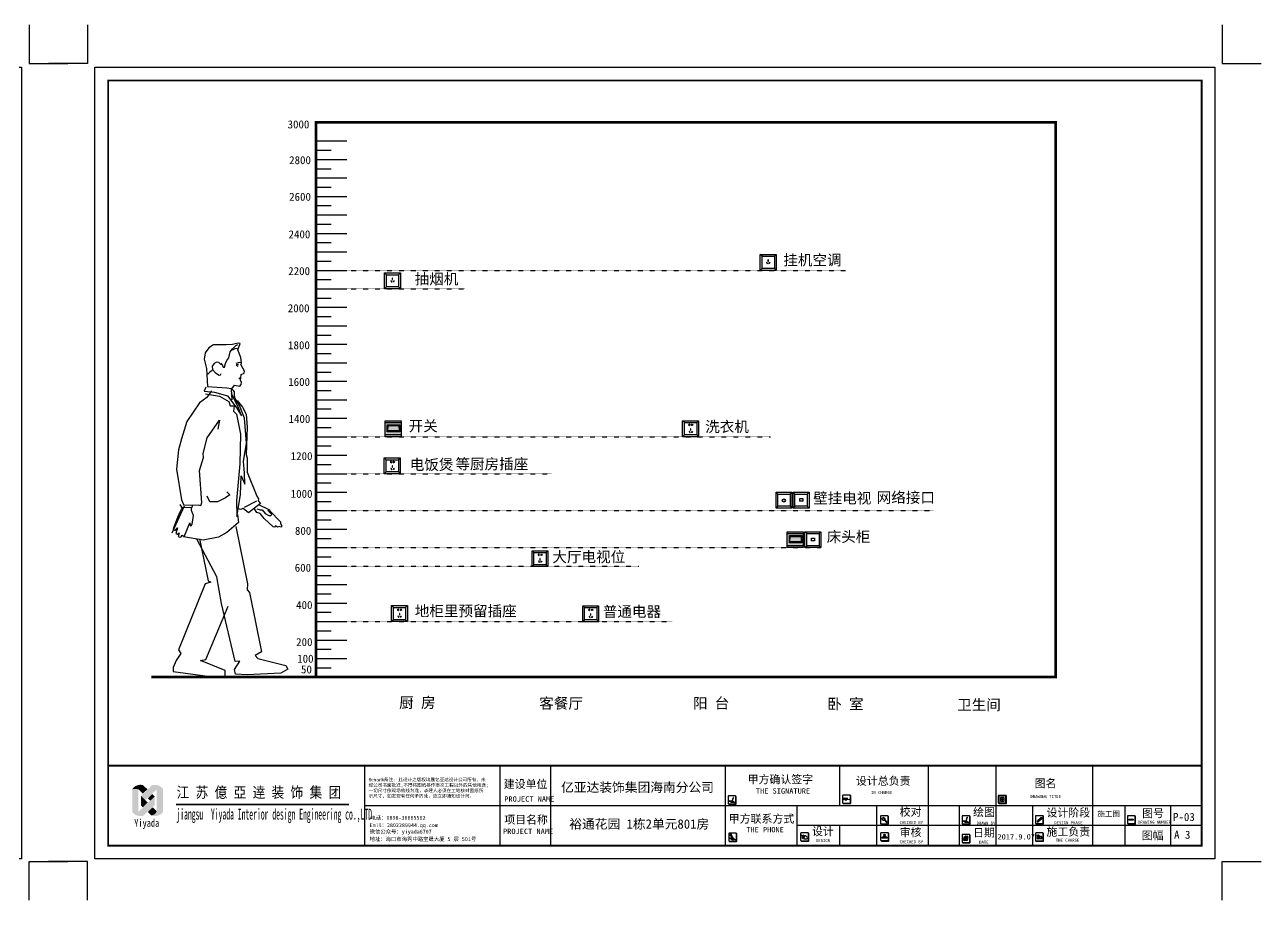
# Model space of a CAD drawing. Header units: millimetres. Extents: x 39175 to 443077, y -41362 to 75939.
# Drawn here: x 176225 to 208680, y 45587 to 68580 of the extents above; entities that cross this region are included whole.
import ezdxf

# ---------------------------------------------------------------- set-up
doc = ezdxf.new("R2010")
doc.units = ezdxf.units.MM
doc.linetypes.add('ACAD_ISO03W100', pattern=[30, 12, -18])
for name, color, linetype in [('0-01图框模板说明', 2, 'Continuous'), ('0-02图框细线', 136, 'Continuous'), ('06其他', 8, 'Continuous'), ('TK', 1, 'Continuous')]:
    doc.layers.add(name, color=color, linetype=linetype)
doc.layers.add('Z not print', color=8, linetype='Continuous', plot=False)
doc.styles.add('H1', font='')
doc.styles.get("Standard").update_dxf_attribs({"font": ''})
doc.styles.add('黑体', font='simhei.ttf')
doc.styles.get('H1').set_extended_font_data('SimSun')
doc.styles.get('Standard').set_extended_font_data('NSimSun')

# ---------------------------------------------------------------- blocks, each defined once
blk = doc.blocks.new('hgggg')
at = {"layer": '0-01图框模板说明'}
for points in [[(3462.78, 399.27, -0.414214), (3462.58, 399.08), (3460.02, 399.08, -0.071272), (3459.97, 399.08, 0.348143), (3460.16, 398.93), (3462.72, 398.93, 0.414214), (3462.92, 399.13), (3462.92, 401.69, 0.333108), (3462.77, 401.87, -0.057743), (3462.78, 401.83)], [(3505.73, 399.54, -0.414214), (3505.53, 399.34), (3502.97, 399.34, -0.071272), (3502.92, 399.35, 0.348143), (3503.11, 399.2), (3505.67, 399.2, 0.414214), (3505.86, 399.39), (3505.86, 401.95, 0.333108), (3505.72, 402.14, -0.057743), (3505.73, 402.09)], [(3564.11, 399.47, -0.414214), (3563.92, 399.28), (3561.36, 399.28, -0.071272), (3561.3, 399.28, 0.348143), (3561.5, 399.13), (3564.05, 399.13, 0.414214), (3564.25, 399.33), (3564.25, 401.89, 0.333108), (3564.11, 402.08, -0.057743), (3564.11, 402.03)], [(3519.89, 391.78, -0.414214), (3519.7, 391.59), (3517.14, 391.59, -0.071272), (3517.08, 391.59, 0.348143), (3517.27, 391.44), (3519.83, 391.44, 0.414214), (3520.03, 391.64), (3520.03, 394.2, 0.333108), (3519.89, 394.39, -0.057743), (3519.89, 394.34)], [(3550.49, 391.78, -0.414214), (3550.29, 391.59), (3547.73, 391.59, -0.071272), (3547.68, 391.59, 0.348143), (3547.87, 391.44), (3550.43, 391.44, 0.414214), (3550.62, 391.64), (3550.62, 394.2, 0.333108), (3550.48, 394.39, -0.057743), (3550.49, 394.34)], [(3578.01, 391.85, -0.414214), (3577.81, 391.65), (3575.26, 391.65, -0.071272), (3575.2, 391.66, 0.348143), (3575.39, 391.51), (3577.95, 391.51, 0.414214), (3578.15, 391.7), (3578.15, 394.26, 0.333108), (3578.01, 394.45, -0.057743), (3578.01, 394.4)], [(3612.51, 391.82, -0.414214), (3612.31, 391.62), (3609.76, 391.62, -0.071272), (3609.7, 391.63, 0.348143), (3609.89, 391.48), (3612.45, 391.48, 0.414214), (3612.65, 391.67), (3612.65, 394.23, 0.333108), (3612.51, 394.42, -0.057743), (3612.51, 394.38)], [(3610.26, 393.25), (3611.74, 393.25), (3611.74, 392.89), (3610.26, 392.89)], [(3463.02, 385.28, -0.414214), (3462.83, 385.09), (3460.27, 385.09, -0.071272), (3460.21, 385.1, 0.348143), (3460.4, 384.94), (3462.96, 384.94, 0.414214), (3463.16, 385.14), (3463.16, 387.7, 0.333108), (3463.02, 387.89, -0.057743), (3463.02, 387.84)], [(3489.99, 385.41, -0.414214), (3489.79, 385.21), (3487.23, 385.21, -0.071272), (3487.18, 385.22, 0.348143), (3487.37, 385.07), (3489.93, 385.07, 0.414214), (3490.12, 385.26), (3490.12, 387.82, 0.333108), (3489.98, 388.01, -0.057743), (3489.99, 387.97)], [(3519.99, 385.44, -0.414214), (3519.79, 385.25), (3517.23, 385.25, -0.071272), (3517.18, 385.26, 0.348143), (3517.37, 385.1), (3519.93, 385.1, 0.414214), (3520.13, 385.3), (3520.13, 387.86, 0.333108), (3519.98, 388.05, -0.057743), (3519.99, 388)], [(3550.49, 384.79, -0.414214), (3550.29, 384.59), (3547.73, 384.59, -0.071272), (3547.68, 384.6, 0.348143), (3547.87, 384.45), (3550.43, 384.45, 0.414214), (3550.62, 384.64), (3550.62, 387.2, 0.333108), (3550.48, 387.39, -0.057743), (3550.49, 387.35)], [(3578.01, 385.37, -0.414214), (3577.81, 385.18), (3575.26, 385.18, -0.071272), (3575.2, 385.18, 0.348143), (3575.39, 385.03), (3577.95, 385.03, 0.414214), (3578.15, 385.23), (3578.15, 387.79, 0.333108), (3578.01, 387.98, -0.057743), (3578.01, 387.93)]]:
    blk.add_hatch(color=8, dxfattribs=at).paths.add_polyline_path(points)
h = blk.add_hatch(color=8, dxfattribs=at)
h.paths.add_polyline_path([(3562.64, 400.99), (3562.38, 400.99), (3562.38, 400.75), (3562.64, 400.75)])
h.paths.add_polyline_path([(3562.64, 400.75), (3562.89, 400.75), (3562.89, 400.99), (3562.64, 400.99)])
h.paths.add_polyline_path([(3562.64, 400.75), (3562.64, 400.52), (3562.89, 400.52), (3562.89, 400.75)])
h.paths.add_polyline_path([(3562.64, 400.75), (3562.38, 400.75), (3562.38, 400.52), (3562.64, 400.52)])
at = {"layer": '06其他', "linetype": 'ByBlock'}
h = blk.add_hatch(color=7, dxfattribs=at)
h.set_gradient(color1=(255, 241, 220), color2=(255, 110, 0), rotation=45, tint=1, name='HEMISPHERICAL')
h.paths.add_polyline_path([(3236.45, 404.6), (3236.45, 404.49, -0.16489), (3238.73, 404.49), (3240.42, 402.87), (3242.1, 404.5), (3240.44, 406.09, 0.313173)])
h = blk.add_hatch(color=20, dxfattribs=at)
h.set_gradient(color1=(255, 63, 0), color2=(253, 236, 196), tint=1, name='HEMISPHERICAL')
h.paths.add_polyline_path([(3236.45, 396.06, 0.322561), (3240.57, 394.61, -0.167756), (3238.73, 396.1), (3238.73, 404.49, 0.16489), (3236.45, 404.49)])
h = blk.add_hatch(color=16, dxfattribs=at)
h.set_gradient(color1=(127, 0, 0), color2=(204, 0, 0), rotation=135, tint=1, name='INVHEMISPHERICAL')
h.paths.add_polyline_path([(3239.73, 402.05), (3241.33, 400.45), (3245.63, 404.5, -0.337042), (3247.93, 404.67, 0.33371), (3243.79, 405.98)])
h = blk.add_hatch(color=1, dxfattribs=at)
h.set_gradient(color1=(255, 0, 0), color2=(255, 127, 0), tint=1, name='INVHEMISPHERICAL')
h.paths.add_polyline_path([(3247.93, 404.67, 0.339601), (3245.61, 404.49), (3245.61, 396.3, -0.318809), (3243.51, 394.73, 0.343219), (3247.93, 395.99)])
h = blk.add_hatch(color=20, dxfattribs=at)
h.set_gradient(color1=(255, 63, 0), color2=(253, 236, 196), rotation=45, tint=1)
h.paths.add_polyline_path([(3238.73, 396.1, 0.167756), (3240.57, 394.61), (3244.88, 398.63), (3244.88, 401.83)])
h = blk.add_hatch(color=18, dxfattribs=at)
h.set_gradient(color1=(76, 0, 0), color2=(127, 0, 0), rotation=45, tint=1, name='CURVED')
h.paths.add_polyline_path([(3239.73, 402.05), (3239.73, 398.39), (3240.37, 397.77), (3242.25, 399.53)])
h = blk.add_hatch(color=11, dxfattribs=at)
h.set_gradient(color1=(254, 140, 88), color2=(97, 0, 2), rotation=45, tint=1, name='HEMISPHERICAL')
h.paths.add_polyline_path([(3242.22, 401.14), (3243.16, 400.23), (3244.88, 401.83), (3243.92, 402.75)])
h = blk.add_hatch(color=16, dxfattribs=at)
h.set_gradient(color1=(127, 0, 0), color2=(204, 0, 0), rotation=45, tint=1, name='CURVED')
h.paths.add_polyline_path([(3245.61, 396.3), (3244.1, 397.75), (3242.21, 395.99), (3243.51, 394.73, 0.318809)])
at = {"layer": '0-01图框模板说明', "color": 8}
for p, q in [((3461.2, 399.82), (3461.18, 399.77)), ((3461.19, 399.82), (3461.18, 399.79)), ((3461.2, 399.79), (3461.18, 399.77)), ((3461.18, 399.79), (3461.18, 399.77)), ((3461.21, 399.82), (3461.2, 399.79)), ((3503.25, 401.2), (3504.44, 401.29)), ((3503.43, 401.19), (3504.46, 401.27)), ((3504.18, 400.74), (3505.37, 400.84)), ((3504.36, 400.73), (3505.39, 400.81)), ((3561.98, 400.75), (3563.29, 400.75)), ((3562.64, 401.41), (3562.64, 400.1)), ((3518.38, 393.02), (3519.23, 392.05)), ((3518.54, 393.16), (3519.38, 392.19)), ((3548.9, 392.34), (3548.88, 392.3)), ((3548.88, 392.3), (3548.89, 392.28)), ((3548.91, 392.33), (3548.89, 392.28)), ((3548.9, 392.3), (3548.89, 392.28)), ((3548.92, 392.33), (3548.9, 392.3)), ((3575.67, 392.73), (3575.67, 392.32)), ((3575.67, 392.73), (3576.12, 392.73)), ((3575.67, 392.32), (3576.13, 392.32)), ((3576.12, 393.15), (3576.56, 393.15)), ((3576.12, 393.15), (3576.12, 392.73)), ((3577.45, 393.49), (3576.13, 392.32)), ((3576.56, 393.56), (3576.56, 393.15)), ((3576.56, 393.56), (3577.01, 393.56)), ((3577.01, 393.95), (3577.45, 393.95)), ((3577.01, 393.95), (3577.01, 393.56)), ((3577.45, 393.95), (3577.45, 393.49)), ((3461.35, 385.57), (3460.39, 386.21)), ((3460.39, 386.21), (3461.18, 386.21)), ((3461.6, 386.21), (3461.68, 386.21)), ((3461.68, 386.21), (3462.65, 385.57)), ((3487.53, 386.56), (3487.53, 386.56)), ((3487.66, 386.95), (3488.14, 386.7)), ((3487.75, 386.44), (3488.36, 386.1)), ((3488.27, 386.93), (3487.79, 387.11)), ((3487.86, 386.92), (3487.86, 386.92)), ((3487.86, 386.92), (3488.21, 386.73)), ((3488.28, 386.86), (3487.91, 387.01)), ((3488.9, 387.07), (3488.28, 387.23)), ((3488.41, 386.7), (3488.52, 386.64)), ((3517.44, 386.49), (3517.74, 386.7)), ((3517.77, 386.7), (3518.07, 386.7)), ((3518.41, 386.87), (3518.41, 386.93)), ((3518.52, 386.87), (3518.52, 386.93)), ((3518.89, 386.7), (3519.22, 386.7)), ((3519.52, 386.49), (3519.25, 386.69)), ((3548.12, 385.4), (3548.29, 385.25)), ((3549.3, 385.36), (3548.17, 385.36)), ((3549.35, 385.32), (3548.21, 385.32)), ((3549.39, 385.29), (3548.26, 385.29)), ((3549.43, 385.25), (3548.29, 385.25)), ((3549.63, 386.78), (3549.3, 385.36)), ((3549.68, 386.74), (3549.35, 385.32)), ((3549.72, 386.71), (3549.39, 385.29)), ((3549.76, 386.67), (3549.43, 385.25)), ((3549.59, 386.82), (3549.76, 386.67)), ((3575.68, 387.24), (3575.68, 386.03)), ((3577.38, 386.76), (3576.17, 386.76)), ((3577.38, 385.95), (3576.17, 385.95)), ((3576.49, 387.24), (3576.49, 386.03))]:
    blk.add_line(p, q, dxfattribs=at)
at = {"layer": '0-01图框模板说明', "color": 2, "const_width": 0.724}
blk.add_lwpolyline([(3637.38, 670.41), (3637.38, 383.41), (3227.38, 383.41), (3227.38, 670.41)], close=True, dxfattribs=at)
blk.add_lwpolyline([(3637.38, 413.41), (3227.33, 413.41)], dxfattribs=at)
at = {"layer": '0-01图框模板说明', "color": 8}
for points in [[(3460.02, 399.08), (3462.58, 399.08, 0.414214), (3462.78, 399.27), (3462.78, 401.83, 0.414214), (3462.58, 402.03), (3460.02, 402.03, 0.414214), (3459.83, 401.83), (3459.83, 399.27, 0.414214)], [(3461.84, 401.41), (3461.73, 401.44), (3461.74, 401.46, -0.451962), (3461.8, 401.49), (3461.81, 401.48, -0.418435), (3461.84, 401.42)], [(3502.97, 399.34), (3505.53, 399.34, 0.414214), (3505.73, 399.54), (3505.73, 402.09, 0.414214), (3505.53, 402.29), (3502.97, 402.29, 0.414214), (3502.78, 402.09), (3502.78, 399.54, 0.414214)], [(3561.36, 399.28), (3563.92, 399.28, 0.414214), (3564.11, 399.47), (3564.11, 402.03, 0.414214), (3563.92, 402.23), (3561.36, 402.23, 0.414214), (3561.16, 402.03), (3561.16, 399.47, 0.414214)], [(3517.14, 391.59), (3519.7, 391.59, 0.414214), (3519.89, 391.78), (3519.89, 394.34, 0.414214), (3519.7, 394.54), (3517.14, 394.54, 0.414214), (3516.94, 394.34), (3516.94, 391.78, 0.414214)], [(3547.73, 391.59), (3550.29, 391.59, 0.414214), (3550.49, 391.78), (3550.49, 394.34, 0.414214), (3550.29, 394.54), (3547.73, 394.54, 0.414214), (3547.54, 394.34), (3547.54, 391.78, 0.414214)], [(3575.26, 391.65), (3577.81, 391.65, 0.414214), (3578.01, 391.85), (3578.01, 394.4, 0.414214), (3577.81, 394.6), (3575.26, 394.6, 0.414214), (3575.06, 394.4), (3575.06, 391.85, 0.414214)], [(3609.76, 391.62), (3612.31, 391.62, 0.414214), (3612.51, 391.82), (3612.51, 394.38, 0.414214), (3612.31, 394.57), (3609.76, 394.57, 0.414214), (3609.56, 394.38), (3609.56, 391.82, 0.414214)], [(3549.55, 393.92), (3549.44, 393.95), (3549.44, 393.97, -0.451962), (3549.51, 394), (3549.52, 393.99, -0.418435), (3549.55, 393.93)], [(3460.27, 385.09), (3462.83, 385.09, 0.414214), (3463.02, 385.28), (3463.02, 387.84, 0.414214), (3462.83, 388.04), (3460.27, 388.04, 0.414214), (3460.07, 387.84), (3460.07, 385.28, 0.414214)], [(3487.23, 385.21), (3489.79, 385.21, 0.414214), (3489.99, 385.41), (3489.99, 387.97, 0.414214), (3489.79, 388.16), (3487.23, 388.16, 0.414214), (3487.03, 387.97), (3487.03, 385.41, 0.414214)], [(3517.23, 385.25), (3519.79, 385.25, 0.414214), (3519.99, 385.44), (3519.99, 388, 0.414214), (3519.79, 388.2), (3517.23, 388.2, 0.414214), (3517.04, 388), (3517.04, 385.44, 0.414214)], [(3517.48, 386.5), (3519.48, 386.5, -0.414214), (3519.53, 386.45), (3519.53, 386.19, -0.414214), (3519.48, 386.13), (3517.48, 386.13, -0.414214), (3517.42, 386.19), (3517.42, 386.45, -0.414214)], [(3547.73, 384.59), (3550.29, 384.59, 0.414214), (3550.49, 384.79), (3550.49, 387.35, 0.414214), (3550.29, 387.54), (3547.73, 387.54, 0.414214), (3547.54, 387.35), (3547.54, 384.79, 0.414214)], [(3575.26, 385.18), (3577.81, 385.18, 0.414214), (3578.01, 385.37), (3578.01, 387.93, 0.414214), (3577.81, 388.13), (3575.26, 388.13, 0.414214), (3575.06, 387.93), (3575.06, 385.37, 0.414214)]]:
    blk.add_lwpolyline(points, format="xyb", close=True, dxfattribs=at)
for points in [[(3459.97, 399.08, 0.348143), (3460.16, 398.93), (3462.72, 398.93, 0.414214), (3462.92, 399.13), (3462.92, 401.69, 0.333108), (3462.77, 401.87)], [(3502.92, 399.35, 0.348143), (3503.11, 399.2), (3505.67, 399.2, 0.414214), (3505.86, 399.39), (3505.86, 401.95, 0.333108), (3505.72, 402.14)], [(3561.3, 399.28, 0.348143), (3561.5, 399.13), (3564.05, 399.13, 0.414214), (3564.25, 399.33), (3564.25, 401.89, 0.333108), (3564.11, 402.08)], [(3517.08, 391.59, 0.348143), (3517.27, 391.44), (3519.83, 391.44, 0.414214), (3520.03, 391.64), (3520.03, 394.2, 0.333108), (3519.89, 394.39)], [(3547.68, 391.59, 0.348143), (3547.87, 391.44), (3550.43, 391.44, 0.414214), (3550.62, 391.64), (3550.62, 394.2, 0.333108), (3550.48, 394.39)], [(3575.2, 391.66, 0.348143), (3575.39, 391.51), (3577.95, 391.51, 0.414214), (3578.15, 391.7), (3578.15, 394.26, 0.333108), (3578.01, 394.45)], [(3609.7, 391.63, 0.348143), (3609.89, 391.48), (3612.45, 391.48, 0.414214), (3612.65, 391.67), (3612.65, 394.23, 0.333108), (3612.51, 394.42)], [(3460.21, 385.1, 0.348143), (3460.4, 384.94), (3462.96, 384.94, 0.414214), (3463.16, 385.14), (3463.16, 387.7, 0.333108), (3463.02, 387.89)], [(3487.18, 385.22, 0.348143), (3487.37, 385.07), (3489.93, 385.07, 0.414214), (3490.12, 385.26), (3490.12, 387.82, 0.333108), (3489.98, 388.01)], [(3517.18, 385.26, 0.348143), (3517.37, 385.1), (3519.93, 385.1, 0.414214), (3520.13, 385.3), (3520.13, 387.86, 0.333108), (3519.98, 388.05)], [(3547.68, 384.6, 0.348143), (3547.87, 384.45), (3550.43, 384.45, 0.414214), (3550.62, 384.64), (3550.62, 387.2, 0.333108), (3550.48, 387.39)], [(3575.2, 385.18, 0.348143), (3575.39, 385.03), (3577.95, 385.03, 0.414214), (3578.15, 385.23), (3578.15, 387.79, 0.333108), (3578.01, 387.98)]]:
    blk.add_lwpolyline(points, format="xyb", dxfattribs=at)
for points in [[(3461.4, 400.19), (3461.44, 400.19), (3462.41, 399.56), (3461.11, 399.56), (3460.14, 400.19), (3461.28, 400.19)], [(3549.11, 392.7), (3549.15, 392.7), (3550.12, 392.07), (3548.82, 392.07), (3547.85, 392.7), (3548.98, 392.7)], [(3518.62, 386.76), (3518.8, 386.76), (3518.93, 386.68), (3518.03, 386.68), (3518.17, 386.76), (3518.31, 386.76)], [(3548.7, 386.82), (3549.59, 386.82), (3549.26, 385.4), (3548.12, 385.4), (3548.45, 386.82), (3548.65, 386.82)]]:
    blk.add_lwpolyline(points, dxfattribs=at)
for points in [[(3461.21, 399.82), (3461.19, 399.82), (3461.23, 400.06), (3461.34, 400.03)], [(3461.8, 401.3), (3461.7, 401.34), (3461.23, 400.06), (3461.34, 400.03)], [(3461.84, 401.4), (3461.73, 401.45), (3461.69, 401.35), (3461.81, 401.3)], [(3561.37, 399.48), (3563.91, 399.48), (3563.91, 402.02), (3561.37, 402.02)], [(3561.98, 400.1), (3563.29, 400.1), (3563.29, 401.41), (3561.98, 401.41)], [(3562.38, 400.99), (3562.89, 400.99), (3562.89, 400.52), (3562.38, 400.52)], [(3548.92, 392.33), (3548.9, 392.34), (3548.94, 392.57), (3549.04, 392.54)], [(3549.51, 393.82), (3549.4, 393.85), (3548.94, 392.57), (3549.04, 392.54)], [(3549.55, 393.91), (3549.44, 393.96), (3549.4, 393.86), (3549.51, 393.81)], [(3610.26, 393.25), (3611.74, 393.25), (3611.74, 392.89), (3610.26, 392.89)], [(3518.03, 386.68), (3518.93, 386.68), (3518.93, 386.57), (3518.03, 386.57)], [(3548.41, 385.73), (3548.52, 385.73), (3548.49, 385.65), (3548.38, 385.65)], [(3548.72, 386.48), (3549.18, 386.48), (3549.07, 386.11), (3548.6, 386.11)], [(3548.63, 385.73), (3548.74, 385.73), (3548.71, 385.65), (3548.6, 385.65)], [(3548.84, 385.73), (3548.95, 385.73), (3548.93, 385.65), (3548.81, 385.65)], [(3549.06, 385.73), (3549.17, 385.73), (3549.14, 385.65), (3549.03, 385.65)]]:
    blk.add_lwpolyline(points, close=True, dxfattribs=at)
for centre, radius in [((3518.13, 393.49), 0.533), ((3460.78, 387.49), 0.262), ((3460.95, 386.98), 0.0374), ((3461.02, 386.84), 0.0374), ((3461.04, 387.02), 0.0374), ((3461.09, 386.69), 0.0374), ((3461.11, 386.88), 0.0374), ((3461.13, 387.08), 0.0374), ((3461.16, 386.51), 0.0374), ((3461.18, 386.73), 0.0374), ((3461.2, 386.94), 0.0374), ((3461.39, 386.21), 0.212), ((3461.25, 386.56), 0.0374), ((3461.26, 386.79), 0.0374), ((3461.34, 386.61), 0.0374), ((3549.28, 386.66), 0.04)]:
    blk.add_circle(centre, radius, dxfattribs=at)
for centre, radius, start, end in [((3503.53, 400.83), 0.368, 105.757, 120.9015), ((3503.54, 400.47), 0.321, 39.9377, 115.0821), ((3503.66, 401.01), 0.239, 194.4811, 315.0527), ((3503.43, 401.18), 0.00492, 94.538, 105.757), ((3504.46, 400.38), 0.368, 105.757, 138.6812), ((3504.36, 400.73), 0.00492, 94.538, 105.757), ((3504.37, 401.1), 0.208, 298.7114, 70.1269), ((3504.37, 401.09), 0.198, 300.3285, 62.5398), ((3504.46, 401.26), 0.00492, 62.5398, 94.538), ((3504.47, 400.92), 0.00504, 133.8328, 294.2798), ((3505.3, 400.64), 0.208, 298.7114, 70.1269), ((3505.39, 400.81), 0.00492, 62.5398, 94.538), ((3505.3, 400.64), 0.198, 300.3285, 62.5398), ((3505.4, 400.46), 0.00504, 133.8328, 294.2798), ((3518.14, 393.44), 0.533, 191.5054, 300.5031), ((3518.1, 393.5), 0.266, 22.4479, 114.9174), ((3518.04, 393.62), 0.125, 340.0341, 111.5177), ((3518.14, 393.44), 0.533, 323.7918, 16.5929), ((3519.27, 392.15), 0.116, 246.2917, 21.6824), ((3459.09, 385.81), 2.13, 10.8653, 46.0134), ((3466.51, 389.2), 5.72, 196.3548, 210.1283), ((3488.27, 386.62), 0.686, 172.2315, 207.5085), ((3487.9, 386.71), 0.315, 158.1829, 240.9002), ((3488.94, 386.19), 1.48, 139.3249, 154.2833), ((3488.96, 388.03), 2.17, 233.0714, 279.6677), ((3488.13, 386.74), 0.518, 74.0812, 127.264), ((3487.88, 386.97), 0.0535, 54.1755, 246.924), ((3487.91, 386.98), 0.691, 277.384, 14.5417), ((3488.3, 386.97), 0.31, 239.1443, 279.6549), ((3488.23, 386.8), 0.0797, 255.5948, 46.2056), ((3488.13, 386.65), 0.31, 22.1455, 62.6561), ((3488.34, 386.74), 0.0787, 279.6549, 22.1455), ((3489.22, 387.84), 1.94, 243.4996, 273.0164), ((3487.87, 385.42), 1.94, 28.784, 58.3007), ((3489.18, 386.27), 0.4, 290.3762, 11.4241), ((3517.77, 386.65), 0.0574, 90, 119.8772), ((3518.46, 388.33), 1.14, 259.2449, 280.7551), ((3517.99, 386.87), 0.423, 7.6088, 51.9955), ((3518.23, 386.94), 0.197, 284.907, 336.821), ((3518.47, 387.04), 0.345, 237.0341, 302.9659), ((3518.94, 386.87), 0.423, 128.0045, 172.3912), ((3518.56, 386.87), 0.0402, 180, 209.5766), ((3518.71, 386.96), 0.21, 209.5766, 255.9056), ((3519.22, 386.65), 0.0574, 58.6434, 90), ((3548.67, 386.66), 0.04, 133.5405, 58.5094), ((3548.94, 386.72), 0.301, 120.0838, 193.4607), ((3548.67, 386.67), 0.0305, 218.3923, 328.4538), ((3548.94, 386.73), 0.249, 118.9884, 196.0214), ((3548.69, 386.65), 0.04, 72.6047, 87.6936), ((3548.83, 386.84), 0.146, 350.5454, 105.731), ((3548.81, 386.83), 0.115, 355.4404, 89.6822), ((3549.55, 386.72), 0.301, 127.1675, 193.4607), ((3549.3, 386.65), 0.04, 72.6047, 215.7707), ((3549.28, 386.67), 0.0305, 218.3923, 328.4538), ((3549.54, 386.73), 0.24, 120.88, 197.6449), ((3549.43, 386.88), 0.102, 75.6414, 126.1244), ((3549.42, 386.86), 0.0801, 333.2308, 96.566), ((3549.42, 386.86), 0.124, 340.7006, 72.9302)]:
    blk.add_arc(centre, radius, start, end, dxfattribs=at)
for centre, major_axis, ratio in [((3503.23, 400.89), (0, 0.305), 0.646017), ((3503.25, 400.88), (0, 0.305), 0.646017), ((3503.99, 400.67), (0, 0.305), 0.646017), ((3504, 400.66), (0, 0.305), 0.646017), ((3576.08, 387.24), (-0.401, 0), 0.454196), ((3576.08, 386.03), (-0.401, 0), 0.454196), ((3576.17, 386.35), (0, 0.401), 0.454196), ((3577.38, 386.35), (0, 0.401), 0.454196)]:
    blk.add_ellipse(centre, major_axis=major_axis, ratio=ratio, dxfattribs=at)
blk.add_ellipse((3518.46, 387.35), major_axis=(0.376, 0), ratio=0.460933, start_param=-0.967391, end_param=4.108984, dxfattribs=at)
blk.add_spline([(3461.39, 385.99), (3461.81, 385.81), (3461.82, 385.95), (3461.63, 385.91), (3461.51, 385.57), (3462.03, 385.66), (3462.12, 385.57)], degree=3, dxfattribs=at)
for points in [[(3487.72, 387.06), (3487.51, 387.09), (3487.4, 387.2), (3487.35, 387.45)], [(3487.75, 387.1), (3487.5, 387.1), (3487.42, 387.28), (3487.37, 387.47)]]:
    blk.add_open_spline(points, degree=3, dxfattribs=at)
at = {"layer": '0-02图框细线'}
for p, q in [((3323.65, 383.41), (3323.65, 413.41)), ((3374.42, 383.24), (3374.42, 413.41)), ((3393.31, 383.24), (3393.31, 413.41)), ((3458.92, 383.41), (3458.92, 413.41)), ((3501.79, 398.41), (3501.79, 413.41)), ((3534.96, 398.41), (3534.96, 413.41)), ((3560.37, 383.41), (3560.37, 413.41)), ((3596.6, 398.41), (3596.6, 413.41)), ((3323.65, 398.41), (3637.38, 398.41)), ((3485.71, 383.41), (3485.71, 398.41)), ((3515.58, 383.41), (3515.58, 398.41)), ((3534.96, 383.41), (3534.96, 398.41)), ((3546.55, 383.41), (3546.55, 398.41)), ((3574.07, 383.41), (3574.07, 398.41)), ((3596.6, 383.41), (3596.6, 398.41)), ((3608.67, 383.41), (3608.67, 398.41)), ((3625.66, 398.41), (3625.66, 383.41)), ((3637.38, 390.91), (3485.71, 390.91)), ((3501.79, 383.41), (3501.79, 390.91))]:
    blk.add_line(p, q, dxfattribs=at)
blk.add_lwpolyline([(3642.38, 675.41), (3642.38, 378.41), (3222.38, 378.41), (3222.38, 675.41)], close=True, dxfattribs=at)
at = {"layer": '0-02图框细线', "ltscale": 0.2, "const_width": 0.666}
blk.add_lwpolyline([(3252.82, 398.77), (3317.66, 398.77)], dxfattribs=at)
at = {"layer": 'Z not print', "color": 5}
for points in [[(3219.62, 691.34), (3219.62, 676.74), (3205.02, 676.74)], [(3645.14, 691.34), (3645.14, 676.74), (3659.75, 676.74)], [(3219.62, 362.88), (3219.62, 377.48), (3205.02, 377.48)], [(3645.14, 362.88), (3645.14, 377.48), (3659.75, 377.48)]]:
    blk.add_lwpolyline(points, dxfattribs=at)
at = {"layer": '0-02图框细线'}
for s, insert, char_height, attachment_point in [('{\\fSimHei|b0|i0|c134|p2;Remark备注: 此设计之版权均属亿亚达设计公司所有，未\\P经公司书面批准,不得将图纸移作本次工程以外的其他用途;\\P一切尺寸依现场放线为准，承建人必须在工地核对图纸所\\P示尺寸，如发现有任何矛盾处，应立即通知设计师。}', (3325.04, 401.2), 1.2293, 7), ('{\\fSimSun|b0|i0|c134|p2;建设单位}', (3375.72, 406.29), 3, 4), ('{\\fSimSun|b0|i0|c134|p2;甲方确认签字}', (3467.17, 408.05), 3, 4), ('{\\fSimSun|b0|i0|c134|p2;设计总负责}', (3507.77, 407.48), 3, 4), ('{\\fSimSun|b0|i0|c134|p2;图名}', (3574.77, 406.57), 3, 4), ('{\\fSimSun|b0|i0|c134|p2;THE SIGNATURE}', (3470.25, 403.87), 2, 4), ('{\\fSimSun|b0|i0|c134|p2;IN CHARGE}', (3513.43, 403.33), 1.1268, 4), ('{\\fSimSun|b0|i0|c134|p2;PROJECT NAME}', (3375.92, 400.86), 2, 4), ('{\\fSimSun|b0|i0|c134|p2;DRAWING TITLE}', (3573.2, 401.77), 1.1268, 4), ('{\\fSimSun|b0|i0|c134|p2;电话：0898-36665562  }', (3325.75, 393.73), 1.4341, 4), ('{\\fSimSun|b0|i0|c134|p2;项目名称}', (3375.89, 392.95), 3, 4), ('{\\fSimSun|b0|i0|c134|p2;甲方联系方式}', (3460.09, 393.27), 3, 4), ('{\\fSimSun|b0|i0|c134|p2;校对}', (3524.17, 395.88), 3, 4), ('{\\fSimSun|b0|i0|c134|p2;绘图}', (3551.69, 395.79), 3, 4), ('{\\fSimSun|b0|i0|c134|p2;设计阶段}', (3579.22, 395.59), 3, 4), ('{\\fSimHei|b0|i0|c134|p2;施工图}', (3602.52, 395.2), 2, 5), ('{\\fSimSun|b0|i0|c134|p2;图号}', (3615.08, 395.34), 3, 4), ('{\\fSimSun|b0|i0|c134|p2;微信公众号：yiyada6707}', (3325.43, 388.43), 1.4341, 4), ('{\\fSimSun|b0|i0|c134|p2;Emil：2802289944.qq.com}', (3325.43, 390.84), 1.4341, 4), ('{\\fSimSun|b0|i0|c134|p2;PROJECT NAME}', (3375.46, 388.74), 2, 4), ('{\\fSimSun|b0|i0|c134|p2;THE PHONE}', (3466.66, 389.35), 2, 4), ('{\\fSimSun|b0|i0|c134|p2;设计}', (3491.31, 388.55), 3, 4), ('{\\fSimSun|b0|i0|c134|p2;CHECKED BY}', (3524.12, 392.09), 1.1268, 4), ('{\\fSimSun|b0|i0|c134|p2;审核}', (3524.17, 388.21), 3, 4), ('{\\fSimSun|b0|i0|c134|p2;日期}', (3551.69, 388.07), 3, 4), ('{\\fSimSun|b0|i0|c134|p2;DRAWN BY}', (3552.99, 391.85), 1.1268, 4), ('{\\fSimSun|b0|i0|c134|p2;施工负责}', (3579.22, 388.42), 3, 4), ('{\\fSimSun|b0|i0|c134|p2;DESIGN PHASE}', (3582.13, 391.94), 1.1268, 4), ('{\\fSimSun|b0|i0|c134|p2;DRAWING NUMBER}', (3613.53, 392.18), 1.1268, 4), ('{\\fSimSun|b0|i0|c134|p2;地址：海口市海秀中路宝晟大厦 5 层 501号}', (3325.41, 385.76), 1.4341, 4), ('{\\fSimSun|b0|i0|c134|p2;DESIGN}', (3492.78, 385.27), 1.1268, 4), ('{\\fSimSun|b0|i0|c134|p2;CHECKED BY}', (3524.12, 384.81), 1.1268, 4), ('{\\fSimSun|b0|i0|c134|p2;DATE}', (3553.97, 384.71), 1.1268, 4), ('{\\fSimHei|b0|i0|c134|p49;2017.9.07}', (3560.83, 386.68), 2, 4), ('{\\fSimSun|b0|i0|c134|p2;THE CHARGE}', (3582.72, 385.45), 1.1268, 4), ('{\\fSimSun|b0|i0|c134|p2;图幅}', (3614.92, 387), 3, 4), ('{\\fSimSun|b0|i0|c134|p2;A 3}', (3627.05, 387.44), 3, 4)]:
    blk.add_mtext(s, dxfattribs=dict(at, insert=insert, char_height=char_height, attachment_point=attachment_point))
at = {"layer": '0-02图框细线', "attachment_point": 5, "style": '黑体'}
for s, insert, char_height in [('亿亚达装饰集团海南分公司', (3425.87, 405.07), 3.5), ('{\\fSimSun|b0|i0|c134|p2;\\H0.875x;裕通花园 1栋2单元801房\\H1.143x; }', (3426.52, 391.31), 4)]:
    blk.add_mtext(s, dxfattribs=dict(at, insert=insert, char_height=char_height))
at = {"layer": 'TK', "color": 150, "style": 'H1'}
for s, height, width, p in [('江 苏 億 亞 逹 装 饰 集 团', 4.0976, 0.85, (3253.05, 401.34)), ('jiangsu  Yiyada Interior design Engineering co.,LTD', 4.0976, 0.43, (3252.98, 393.15)), ('Yiyada ', 2.868, 0.8, (3237.17, 390.46))]:
    blk.add_text(s, height=height, dxfattribs=dict(at, width=width)).set_placement(p)
blk = doc.blocks.new('cz')
for p, q in [((8288.1, 829.1), (8278.1, 839.1)), ((8354.1, 829.1), (8364.1, 839.1)), ((8288.1, 763.1), (8278.1, 753.1)), ((8354.1, 763.1), (8364.1, 753.1))]:
    blk.add_line(p, q)
for points in [[(8278.1, 839.1), (8364.1, 839.1), (8364.1, 753.1), (8278.1, 753.1)], [(8314.9, 783), (8313, 782), (8316.6, 775.5), (8318.4, 776.6)], [(8322.7, 796.2), (8320.6, 796.2), (8320.6, 788.8), (8322.7, 788.8)], [(8329.4, 782.9), (8331.2, 781.8), (8327.6, 775.4), (8325.8, 776.4)]]:
    blk.add_lwpolyline(points, close=True)
at = {"color": 8}
blk.add_lwpolyline([(8288.1, 829.1), (8354.1, 829.1), (8354.1, 763.1), (8288.1, 763.1)], close=True, dxfattribs=at)
for points in [[(8314.7, 814.7), (8314.7, 812.9), (8316.8, 812.9), (8316.8, 820.2), (8314.7, 820.2), (8314.7, 819.2)], [(8328.9, 814.9), (8328.9, 813), (8326.8, 813), (8326.8, 820.4), (8328.9, 820.4), (8328.9, 819.3)]]:
    blk.add_lwpolyline(points)
for points in [[(8314.7, 819.2), (8310.8, 818.6), (8311.1, 815), (8314.7, 814.7)], [(8328.9, 819.3), (8332.8, 818.8), (8332.4, 815.2), (8328.9, 814.9)]]:
    blk.add_spline(points, degree=3)
blk = doc.blocks.new('cz2')
for p, q in [((10321, 2522.1), (10311, 2532.1)), ((10387, 2522.1), (10397, 2532.1)), ((10321, 2456.1), (10311, 2446.1)), ((10387, 2456.1), (10397, 2446.1))]:
    blk.add_line(p, q)
for points in [[(10311, 2532.1), (10397, 2532.1), (10397, 2446.1), (10311, 2446.1)], [(10346.7, 2489.7), (10344.9, 2488.7), (10348.5, 2482.2), (10350.3, 2483.2)], [(10354.6, 2502.9), (10352.5, 2502.9), (10352.5, 2495.5), (10354.6, 2495.5)], [(10361.2, 2489.5), (10363, 2488.5), (10359.5, 2482), (10357.6, 2483.1)]]:
    blk.add_lwpolyline(points, close=True)
at = {"color": 8}
blk.add_lwpolyline([(10321, 2522.1), (10387, 2522.1), (10387, 2456.1), (10321, 2456.1)], close=True, dxfattribs=at)
blk = doc.blocks.new('kg')
for points in [[(6300, 994.4), (6386, 994.4), (6386, 1070.4), (6300, 1070.4)], [(6300, 1060.4), (6300, 984.4), (6386, 984.4), (6386, 1060.4)]]:
    blk.add_hatch(color=256).paths.add_polyline_path(points)
h = blk.add_hatch(color=8)
h.paths.add_polyline_path([(6311.3, 1011), (6378.7, 1011), (6378.7, 1049.5), (6311.3, 1049.5)])
h.paths.add_polyline_path([(6376.7, 1013), (6376.7, 1047.5), (6313.3, 1047.5), (6313.3, 1013)], flags=16)
for points in [[(6300, 1070.4), (6386, 1070.4), (6386, 984.4), (6300, 984.4)], [(6311.3, 1049.5), (6378.7, 1049.5), (6378.7, 1011), (6311.3, 1011)], [(6313.3, 1047.5), (6376.7, 1047.5), (6376.7, 1013), (6313.3, 1013)], [(6315.1, 1045.3), (6374.2, 1045.3), (6374.8, 1015.5), (6314.3, 1015.5)]]:
    blk.add_lwpolyline(points, close=True)
at = {"color": 8}
for points in [[(6300, 1060.4), (6386, 1060.4)], [(6386, 994.4), (6300, 994.4)]]:
    blk.add_lwpolyline(points, dxfattribs=at)

msp = doc.modelspace()

# ---------------------------------------------------------------- linework, layer by layer
at = {"color": 8, "ltscale": 0.8, "const_width": 70}
msp.add_lwpolyline([(183867.7, 51450), (179551.3, 51450)], dxfattribs=at)
at = {"layer": '0-02图框细线'}
for p, q in [((183867.7, 65527.7), (184676.8, 65527.7)), ((183867.7, 65285), (184272.2, 65285)), ((183867.7, 65042.2), (184676.8, 65042.2)), ((183867.7, 64799.5), (184272.2, 64799.5)), ((183867.7, 64556.8), (184676.8, 64556.8)), ((183867.7, 64314.1), (184272.2, 64314.1)), ((183867.7, 64071.4), (184676.8, 64071.4)), ((183867.7, 63828.6), (184272.2, 63828.6)), ((183867.7, 63585.9), (184676.8, 63585.9)), ((183867.7, 63343.2), (184272.2, 63343.2)), ((183867.7, 63100.5), (184676.8, 63100.5)), ((183867.7, 62857.8), (184272.2, 62857.8)), ((183867.7, 62615.1), (184676.8, 62615.1)), ((183867.7, 62372.3), (184272.2, 62372.3)), ((183867.7, 62129.6), (184676.8, 62129.6)), ((183867.7, 61886.9), (184272.2, 61886.9)), ((183867.7, 61644.2), (184676.8, 61644.2)), ((183867.7, 61401.5), (184272.2, 61401.5)), ((183867.7, 61158.7), (184676.8, 61158.7)), ((183867.7, 60916), (184272.2, 60916)), ((183867.7, 60673.3), (184676.8, 60673.3)), ((183867.7, 60430.6), (184272.2, 60430.6)), ((183867.7, 60187.9), (184676.8, 60187.9)), ((183867.7, 59945.1), (184272.2, 59945.1)), ((183867.7, 59702.4), (184676.8, 59702.4)), ((183867.7, 59459.7), (184272.2, 59459.7)), ((183867.7, 59217), (184676.8, 59217)), ((181660.8, 58730.9), (181618.3, 58746.8)), ((181644.9, 59001.4), (181660.8, 58730.9)), ((183867.7, 58974.3), (184272.2, 58974.3)), ((183867.7, 58731.5), (184676.8, 58731.5)), ((183867.7, 58488.8), (184272.2, 58488.8)), ((183867.7, 58246.1), (184676.8, 58246.1)), ((183867.7, 58003.4), (184272.2, 58003.4)), ((183867.7, 57760.7), (184676.8, 57760.7)), ((183867.7, 57517.9), (184272.2, 57517.9)), ((183867.7, 57275.2), (184676.8, 57275.2)), ((185711.4, 57156), (185662.9, 57204.5)), ((186031.8, 57156), (186080.3, 57204.5)), ((183867.7, 57032.5), (184272.2, 57032.5)), ((185711.4, 56835.6), (185662.9, 56787.1)), ((186031.8, 56835.6), (186080.3, 56787.1)), ((183867.7, 56789.8), (184676.8, 56789.8)), ((183867.7, 56547.1), (184272.2, 56547.1)), ((183867.7, 56304.3), (184676.8, 56304.3)), ((195992.4, 56254.5), (195943.9, 56303)), ((196312.8, 56254.5), (196361.4, 56303)), ((196441.7, 56255.8), (196393.1, 56304.3)), ((196762, 56255.8), (196810.6, 56304.3)), ((181991, 55910.1), (182316.6, 56072.8)), ((183867.7, 56061.6), (184272.2, 56061.6)), ((195992.4, 55934.1), (195943.9, 55885.6)), ((196312.8, 55934.1), (196361.4, 55885.6)), ((196441.7, 55935.4), (196393.1, 55886.9)), ((196762, 55935.4), (196810.6, 55886.9)), ((183867.7, 55818.9), (184676.8, 55818.9)), ((183867.7, 55576.2), (184272.2, 55576.2)), ((183867.7, 55333.5), (184676.8, 55333.5)), ((196752.1, 55217), (196703.6, 55265.5)), ((197072.5, 55217), (197121.1, 55265.5)), ((183867.7, 55090.8), (184272.2, 55090.8)), ((196703.6, 54848), (196752.1, 54896.6)), ((197072.5, 54896.6), (197121.1, 54848)), ((183867.7, 54848), (184676.8, 54848)), ((183867.7, 54605.3), (184272.2, 54605.3)), ((183867.7, 54362.6), (184676.8, 54362.6)), ((183867.7, 54119.9), (184272.2, 54119.9)), ((183867.7, 53877.2), (184676.8, 53877.2)), ((183867.7, 53634.4), (184272.2, 53634.4)), ((183867.7, 53391.7), (184675.6, 53391.7)), ((183867.7, 53149), (184272.2, 53149)), ((183867.7, 52906.3), (184683, 52906.3)), ((183867.7, 52663.6), (184272.2, 52663.6)), ((183867.7, 52420.8), (184683, 52420.8)), ((183867.7, 52178.1), (184272.2, 52178.1)), ((183867.7, 51935.4), (184683, 51935.4)), ((183867.7, 51692.7), (184272.2, 51692.7))]:
    msp.add_line(p, q, dxfattribs=at)
at = {"layer": '0-02图框细线', "linetype": 'ACAD_ISO03W100', "ltscale": 0.3}
for p, q in [((184676.8, 62129.6), (197764, 62129.6)), ((184676.8, 61644.2), (187780.5, 61644.2)), ((184676.8, 57760.7), (195802.2, 57760.7)), ((184676.8, 56789.8), (190055.5, 56789.8)), ((184676.8, 55818.9), (200076.6, 55818.9)), ((184676.8, 54848), (197121.1, 54848)), ((184676.7, 54362.6), (192342.7, 54362.6)), ((184676.8, 52906.3), (193225.8, 52906.3))]:
    msp.add_line(p, q, dxfattribs=at)
at = {"layer": '0-02图框细线', "color": 8, "ltscale": 0.8, "const_width": 70}
msp.add_lwpolyline([(183867.7, 66013.1), (203285.3, 66013.1), (203285.3, 51450), (183867.7, 51450)], close=True, dxfattribs=at)
at = {"layer": '0-02图框细线'}
for points in [[(181660.8, 59017.3), (181735.1, 59112.7), (181867.8, 59091.5), (181905, 59128.7), (181910.3, 59181.7), (181889, 59245.3), (181899.7, 59303.7), (181905, 59393.8), (181984.6, 59425.6), (181989.9, 59484), (181894.3, 59653.7), (181915.6, 59696.1), (181894.3, 59839.3), (181820, 60046.1), (181878.4, 60210.5), (181830.7, 60221.2), (181676.7, 60178.7), (181512.2, 60173.4), (181177.8, 60173.4), (181061, 60093.9), (180960.2, 59961.3), (180933.6, 59796.9), (180997.3, 59547.6), (181023.9, 59075.6), (181533.4, 59043.8), (181639.6, 59022.6)], [(181374.2, 59696.1), (181416.6, 59632.5), (181432.6, 59584.7), (181464.4, 59584.7), (181490.9, 59685.5), (181528.1, 59765.1), (181581.2, 59834), (181613, 59987.8), (181682, 60067.4), (181761.7, 60157.5), (181814.7, 60184)], [(181814.7, 60078), (181740.4, 60067.4), (181676.7, 60030.2)], [(181368.9, 59659), (181321.1, 59712), (181257.4, 59717.3), (181193.7, 59685.5), (181140.6, 59616.6), (181151.2, 59526.4), (181236.2, 59441.6), (181326.4, 59377.9), (181363.6, 59388.5), (181384.8, 59420.3)], [(181145.9, 59499.9), (181082.2, 59452.2), (181034.5, 59399.1), (181013.2, 59404.4)], [(181905, 59701.4), (181862.5, 59706.7), (181767, 59685.5)], [(181836, 59659), (181777.6, 59648.4), (181814.7, 59611.3), (181825.3, 59627.2)], [(181889, 59303.7), (181841.3, 59277.2)], [(181130.4, 58961.4), (181002.6, 58787.2), (180816.5, 58647.8), (180479.3, 58159.9), (180339.8, 57706.8), (180258.4, 57416.4), (180211.9, 56905.2), (180339.8, 56103.7), (180398, 55964.3), (180781.6, 55975.9), (180851.4, 55952.7), (180874.7, 56034), (180816.5, 56870.4), (180921.2, 57218.9), (180909.5, 57323.4), (181014.2, 57730), (181339.7, 58194.7), (181293.2, 57962.4)], [(180976.1, 59065), (180933.6, 58953.6), (181204.3, 58927.1), (181549.3, 58831.7), (181788.2, 58513.5), (181915.6, 58311.9), (181814.7, 58561.2), (181713.9, 58762.7), (181655.5, 58895.3)], [(180967.9, 58884.1), (181339.9, 58826), (181584.1, 58686.6), (181619, 58570.4), (181723.6, 58570.4), (181700.4, 58431), (181781.7, 58349.7), (181886.4, 57826.9), (181874.8, 57048.6), (181781.7, 56084.4), (181793.4, 55666.2), (181886.4, 56235.4), (181909.6, 56734.9), (182002.7, 56514.2), (181991, 56816.3), (181967.8, 57106.7), (182049.2, 57594.6), (181991, 58245.1), (181863.1, 58582), (181746.9, 58767.9), (181735.2, 58826), (181735.2, 58942.2), (181653.9, 59035.1)], [(181805, 58709.8), (181944.5, 58535.6), (182037.5, 58349.7), (182060.8, 58012.8), (182037.5, 57292.6), (182060.8, 57199.6), (182060.8, 56827.9), (182316.6, 56200.6), (182363.1, 56130.9), (182351.5, 56072.8), (182409.6, 56003.1), (182095.7, 55759.1), (181956.1, 55875.3), (181886.4, 55852.1), (181839.9, 55863.7)], [(185840.4, 57086.1), (185840.4, 57077.2), (185850.6, 57077.2), (185850.6, 57113.1), (185840.4, 57113.1), (185840.4, 57107.8)], [(185909.3, 57087), (185909.3, 57078.1), (185899.1, 57078.1), (185899.1, 57114), (185909.3, 57114), (185909.3, 57108.7)], [(181533.2, 56316.3), (181612.6, 56236.9), (181493.5, 56157.6), (181285.1, 56048.5), (181086.6, 56048.5), (181017.1, 56197.3)], [(180093.4, 55238.8), (180417.8, 55943.7)], [(180385.1, 55911.6), (180343.9, 55870.4), (180307.8, 55798.4), (180230.6, 55638.9), (180122.5, 55345.7), (180158.5, 55309.7), (180179.1, 55309.7), (180235.7, 55371.4), (180194.5, 55222.2), (180225.4, 55201.6), (180276.9, 55237.6), (180256.3, 55139.9), (180292.4, 55119.3), (180333.6, 55129.6), (180359.3, 55170.8), (180385.1, 55155.3), (180421.1, 55155.3), (180555, 55500), (180565.3, 55417.7), (180606.5, 55433.1), (180621.9, 55469.2), (180637.4, 55572), (180652.8, 55695.5), (180606.5, 55824.1), (180606.5, 55901.3)], [(180293.5, 55979.8), (180340, 55910.1), (180619.1, 55898.5), (180630.7, 55945)], [(182377.8, 55968.2), (182614.6, 55855), (182650.7, 55844.7), (182661, 55813.9), (182933.9, 55525.7), (182933.9, 55484.6), (182969.9, 55422.9), (182944.2, 55381.7), (182903, 55402.3), (182861.8, 55386.8), (182810.3, 55417.7), (182784.6, 55386.8), (182748.5, 55392), (182511.7, 55613.2), (182408.7, 55741.8), (182321.1, 55772.7), (182254.2, 55870.4)], [(182321.1, 55870.4), (182403.5, 55844.7), (182460.2, 55844.7), (182537.4, 55747), (182635.2, 55695.5), (182686.7, 55690.4), (182712.5, 55716.1), (182681.6, 55747), (182619.8, 55808.7), (182614.6, 55829.3)], [(181806.2, 55716.1), (181837.1, 55510.3), (181528.2, 55247.9), (181311.9, 55124.5), (180905.1, 55042.1), (180390.2, 55129.6)], [(181769.8, 55403.6), (182076.1, 53898), (182063.8, 53738.9), (182125.1, 53665.4), (182443.6, 52110.9), (182272.1, 52013), (182345.6, 51939.6), (183080.6, 51756), (183129.6, 51658), (182945.9, 51547.9), (182063.8, 51511.2), (181757.6, 51523.4), (181733.1, 51645.8), (181867.8, 51866.1), (181745.3, 51853.9), (181390, 53383.9), (181267.5, 54081.6), (180740.7, 55073.1)], [(180815.7, 55081.4), (181036.2, 53979.7), (181109.7, 53943), (180962.7, 53894.1), (180264.4, 52168.2), (180325.7, 52070.3), (180203.2, 51886.7), (180117.4, 51703), (180117.4, 51592.9), (181220, 51446), (181489.5, 51458.2), (181489.5, 51617.4), (180840.2, 51886.7), (180975, 51911.1), (181563, 53306.5)]]:
    msp.add_lwpolyline(points, dxfattribs=at)
for points in [[(185662.9, 57204.5), (186080.3, 57204.5), (186080.3, 56787.1), (185662.9, 56787.1)], [(185711.4, 57156), (186031.8, 57156), (186031.8, 56835.6), (185711.4, 56835.6)], [(185841.2, 56932.4), (185832.4, 56927.5), (185849.8, 56896.1), (185858.6, 56901)], [(185879.5, 56996.4), (185869.3, 56996.4), (185869.3, 56960.5), (185879.5, 56960.5)], [(185911.7, 56931.6), (185920.6, 56926.7), (185903.2, 56895.3), (185894.3, 56900.3)], [(195943.9, 56303), (196361.4, 56303), (196361.4, 55885.6), (195943.9, 55885.6)], [(195992.4, 56254.5), (196312.8, 56254.5), (196312.8, 55934.1), (195992.4, 55934.1)], [(196393.1, 56304.3), (196810.6, 56304.3), (196810.6, 55886.9), (196393.1, 55886.9)], [(196441.7, 56255.8), (196762, 56255.8), (196762, 55935.4), (196441.7, 55935.4)], [(196567.7, 56137.5), (196646.5, 56137.5), (196646.5, 56067.1), (196567.7, 56067.1)], [(196703.6, 55265.5), (197121.1, 55265.5), (197121.1, 54848), (196703.6, 54848)], [(196752.1, 55217), (197072.5, 55217), (197072.5, 54896.6), (196752.1, 54896.6)], [(196878.2, 55098.7), (196957, 55098.7), (196957, 55028.3), (196878.2, 55028.3)]]:
    msp.add_lwpolyline(points, close=True, dxfattribs=at)
msp.add_circle((196149.9, 56086.7), 41.2, dxfattribs=at)
for points in [[(185840.4, 57107.8), (185821.4, 57105), (185823.2, 57087.8), (185840.4, 57086.1)], [(185909.3, 57108.7), (185928.3, 57105.9), (185926.5, 57088.8), (185909.3, 57087)]]:
    msp.add_spline(points, degree=3, dxfattribs=at)

# ---------------------------------------------------------------- block references
for name, p, xscale, yscale, zscale in [('hgggg', (-78822.3, 20185.6), 70, 70, 70), ('hgggg', (-47502.4, 20185.6), 70, 70, 70), ('cz2', (145477.7, 50255.2), 4.854386080914992, 4.854386080987751, 4.854386080914992), ('cz2', (135616.7, 49771.4), 4.854386080914992, 4.854386080987751, 4.854386080914992), ('kg', (155104.7, 52982.1), 4.854386080914992, 4.854386080987751, 4.854386080914992), ('cz', (153308.3, 54104.9), 4.854386080914992, 4.854386080987751, 4.854386080914992), ('kg', (165657.8, 50069.4), 4.854386080914992, 4.854386080987751, 4.854386080914992), ('cz', (149356, 50693.6), 4.854386080914992, 4.854386080987751, 4.854386080914992), ('cz', (145666.7, 49250.5), 4.854386080914992, 4.854386080987751, 4.854386080914992), ('cz', (150684.4, 49246.5), 4.854386080914992, 4.854386080987751, 4.854386080914992)]:
    msp.add_blockref(name, p, dxfattribs=dict(at, xscale=xscale, yscale=yscale, zscale=zscale))

# ---------------------------------------------------------------- texts
at = {"layer": '0-02图框细线', "attachment_point": 1}
for s, insert, char_height, width in [('{\\fSimHei|b0|i0|c134|p2;3000}', (183124.2, 66067.5), 210, 1159.946), ('{\\fSimHei|b0|i0|c134|p2;2800}', (183165.2, 65128.8), 210, 1159.946), ('{\\fSimHei|b0|i0|c134|p2;2600}', (183165.2, 64167.2), 210, 1159.946), ('{\\fSimHei|b0|i0|c134|p2;2400}', (183149.9, 63179.8), 210, 1159.946), ('{\\fSimHei|b0|i0|c134|p2;挂机空调}', (196136.1, 62540.8), 280, 2664.802), ('{\\fSimHei|b0|i0|c134|p2;2200}', (183141.6, 62214.5), 210, 1159.946), ('{\\fSimHei|b0|i0|c134|p2;抽烟机}', (186460.7, 62041.9), 280, 2664.802), ('{\\fSimHei|b0|i0|c134|p2;2000}', (183129.3, 61239.2), 210, 1159.946), ('{\\fSimHei|b0|i0|c134|p2;1800}', (183137.5, 60268.4), 210, 1159.946), ('{\\fSimHei|b0|i0|c134|p2;1600}', (183141.6, 59303.6), 210, 1159.946), ('{\\fSimHei|b0|i0|c134|p2;1400}', (183149.7, 58332.4), 210, 1159.946), ('{\\fSimHei|b0|i0|c134|p2;开关}', (186302, 58182.7), 280, 2664.802), ('{\\fSimHei|b0|i0|c134|p2;洗衣机}', (194084.8, 58165.3), 280, 2664.802), ('{\\fSimHei|b0|i0|c134|p2;1200}', (183206.8, 57356.9), 210, 1159.946), ('{\\fSimHei|b0|i0|c134|p2;电饭煲}', (186331.7, 57168.4), 280, 2664.802), ('{\\fSimSun|b1|i0|c134|p2;等厨房插座}', (187531.2, 57184.9), 280, 2664.802), ('{\\fSimHei|b0|i0|c134|p2;1000}', (183206.8, 56365.9), 210, 1159.946), ('{\\fSimHei|b0|i0|c134|p2;壁挂电视}', (196918.8, 56287.6), 280, 2664.802), ('{\\fSimHei|b0|i0|c134|p2;网络接口}', (198585.8, 56305.4), 280, 2664.802), ('{\\fSimHei|b0|i0|c134|p2;800}', (183317.2, 55394.7), 210, 1159.946), ('{\\fSimHei|b0|i0|c134|p2;床头柜}', (197273.7, 55274.9), 280, 2664.802), ('{\\fSimHei|b0|i0|c134|p2;大厅电视位}', (190075.2, 54744.4), 280, 2664.802), ('{\\fSimHei|b0|i0|c134|p2;600}', (183311.9, 54425.9), 210, 1159.946), ('{\\fSimHei|b0|i0|c134|p2;400}', (183349.3, 53446.2), 210, 1159.946), ('{\\fSimHei|b0|i0|c134|p49;地柜里预留插座}', (186464, 53323.8), 280, 3241.491), ('{\\fSimHei|b0|i0|c134|p2;普通电器}', (191397.9, 53308.9), 280, 2664.802), ('{\\fSimHei|b0|i0|c134|p2;200}', (183349.3, 52472.9), 210, 1159.946), ('{\\fSimHei|b0|i0|c134|p2;100}', (183376.8, 52036.5), 210, 1159.946), ('{\\fSimHei|b0|i0|c134|p2;50}', (183476.7, 51755.7), 210, 1159.946), ('{\\fSimHei|b0|i0|c134|p2;厨 房}', (186053.5, 50919.6), 280, 2664.802), ('{\\fSimHei|b0|i0|c134|p2;客餐厅}', (189730.2, 50899), 280, 2664.802), ('{\\fSimHei|b0|i0|c134|p2;阳 台}', (193764.1, 50901.7), 280, 2664.802), ('{\\fSimHei|b0|i0|c134|p2;卧 室}', (197287.9, 50883.4), 280, 2664.802), ('{\\fSimHei|b0|i0|c134|p2;卫生间}', (200698.1, 50861.2), 280, 2664.802)]:
    msp.add_mtext(s, dxfattribs=dict(at, insert=insert, char_height=char_height, width=width))
at = {"layer": '0-02图框细线', "insert": (206363.7, 47773.1), "char_height": 210, "attachment_point": 4}
msp.add_mtext('{\\fSimSun|b0|i0|c134|p2;P-03}', dxfattribs=at)

doc.saveas('drawing.dxf')
